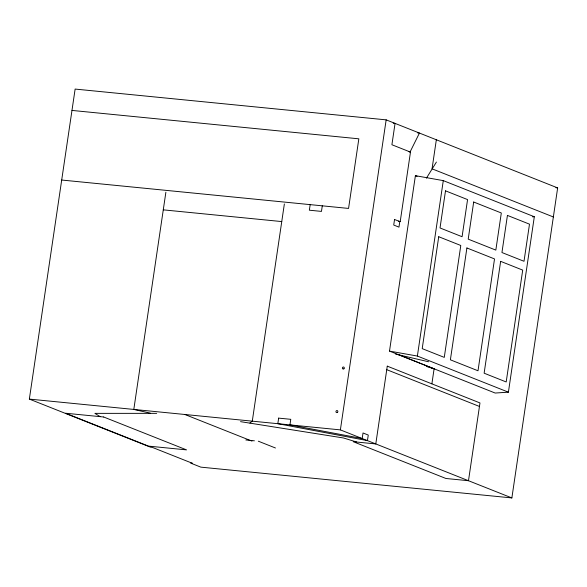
<?xml version="1.0" encoding="UTF-8"?>
<svg xmlns="http://www.w3.org/2000/svg" width="587" height="587" viewBox="0 0 587 587"><rect width="100%" height="100%" fill="white"/><g stroke="black" fill="none" stroke-linecap="round" stroke-linejoin="round"><path stroke-width="0.88" d="M29.35 399.094L75.129 89.07L386.158 119.858L557.65 187.906L511.871 497.93L200.842 467.142L190.834 463.172L192.543 463.341L152.312 447.375L150.602 447.206L29.35 399.094L340.379 429.882L511.871 497.93M165.879 192.228L133.807 409.433L150.367 413.182M284.357 203.96L252.285 421.158L249.915 423.036M310.178 204.628L309.356 210.197L321.471 211.401L322.292 205.832M340.379 429.882L386.158 119.858M399.365 221.615L400.224 221.504L410.504 151.894L408.706 151.556M389.497 351.107L415.398 175.682L443.288 180.62L534.317 216.742L508.408 392.175L495.171 393.041L389.497 351.107L417.379 356.052L508.408 392.175M436.339 139.772L432.047 168.821L553.358 216.963M417.379 356.052L443.288 180.62M431.885 383.847L434.101 368.812L399.035 354.9M426.433 178.147L436.405 162.063M409.645 152.004L410.504 151.894M532.548 216.86L534.317 216.742M156.685 413.351L94.896 413.365L100.142 416.616M393.231 123.211L395.058 123.387L391.903 144.74L410.071 151.945L419.448 133.066L417.621 132.889M71.981 110.422L358.84 138.818L348.561 208.429L61.701 180.033M555.86 187.73L557.65 187.906M163.281 209.852L281.753 221.578M245.836 439.957L254.406 440.808M240.531 421.657L343.476 437.975L356.566 441.996M398.426 221.167L400.224 221.504M395.572 354.093L428.613 361.783M426.235 366.391L434.101 368.812M415.398 175.682L417.1 176.357M386.752 369.678L479.454 406.461M258.309 441.189L275.472 447.998M184.861 414.488L251.977 441.116M278.649 418.12L277.827 423.689L367.447 440.624L368.269 435.055L363.023 432.971L362.201 438.54L289.949 424.885L290.77 419.316L278.649 418.12M394.545 219.479L393.723 225.048L398.969 227.132L399.791 221.563L394.545 219.479M387.273 366.149L375.79 443.933L353.242 441.703L445.937 478.486L468.485 480.716L479.975 402.931L387.273 366.149M438.731 236.73L422.207 348.634L444.271 357.388L460.795 245.483L438.731 236.73M445.504 190.834L440.023 227.961L462.086 236.715L467.568 199.587L445.504 190.834M466.9 247.963L450.383 359.816L478.009 370.779L494.525 258.926L466.9 247.963M473.687 202.016L468.206 239.144L495.832 250.106L501.313 212.978L473.687 202.016M500.645 261.354L484.128 373.2L506.192 381.961L522.709 270.108L500.645 261.354M507.432 215.407L501.944 252.535L524.008 261.288L529.496 224.161L507.432 215.407M103.672 416.997L65.561 413.226L148.438 446.105L186.549 449.884L103.672 416.997M337.466 412.375A1.035 0.939 -68.4 0 0 337.298 410.621A1.035 0.939 -68.4 0 0 335.955 411.758A1.035 0.939 -68.4 0 0 337.466 412.375M343.901 368.805A1.035 0.939 -68.4 0 0 343.725 367.051A1.035 0.939 -68.4 0 0 342.39 368.188A1.035 0.939 -68.4 0 0 343.901 368.805"/></g></svg>
